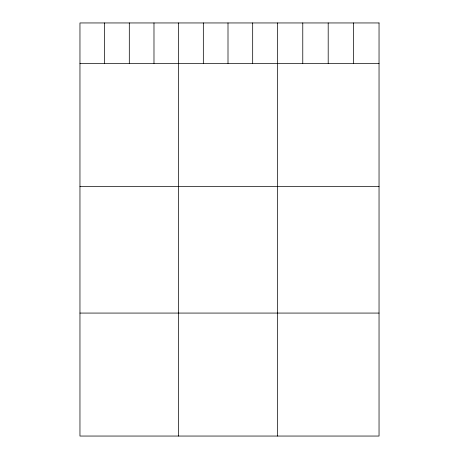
<?xml version="1.0" encoding="UTF-8"?>
<svg xmlns="http://www.w3.org/2000/svg" width="459" height="459" viewBox="0 0 459 459"><rect width="100%" height="100%" fill="white"/><g stroke="black" fill="none" stroke-linecap="round" stroke-linejoin="round"><path stroke-width="0.69" d="M79.958 63.394L379.042 63.394M79.958 186.371L379.042 186.371M79.958 313.072L379.042 313.072M353.619 22.95L353.619 63.394M328.196 22.95L328.196 63.394M302.774 22.95L302.774 63.394M277.351 22.95L277.351 436.05M252.679 22.95L252.679 63.394M228.003 22.95L228.003 63.394M203.331 22.95L203.331 63.394M178.654 22.95L178.654 436.05M153.983 22.95L153.983 63.394M129.306 22.95L129.306 63.394M104.635 22.95L104.635 63.394M379.042 22.95L79.958 22.95L79.958 436.05L379.042 436.05L379.042 22.95"/></g></svg>
